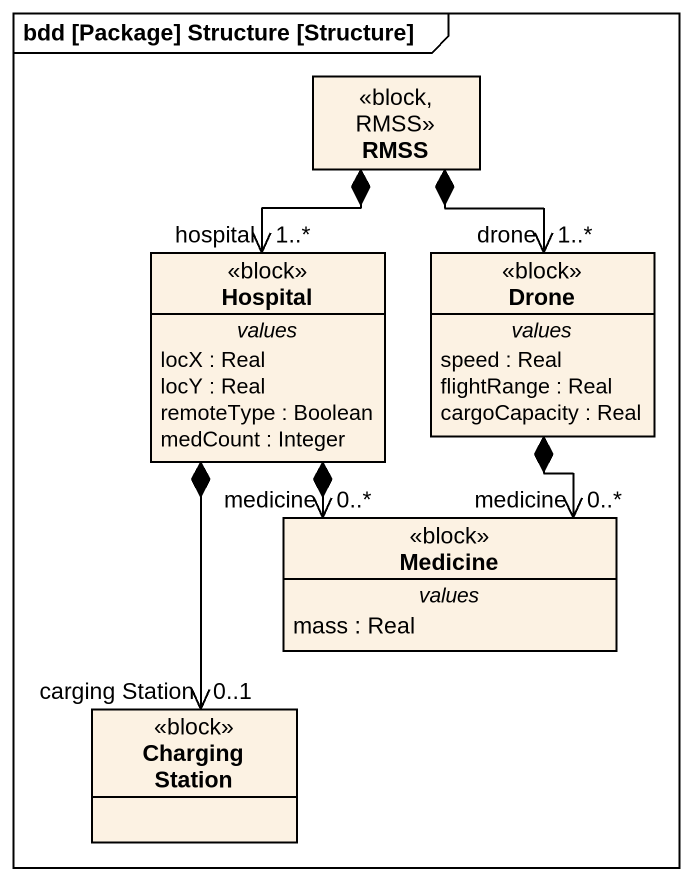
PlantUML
@startuml
mainframe bdd [Package] Structure [Structure]
hide circle
hide empty members
class RMSS <<block, RMSS>>
class Hospital <<block>> {
  -- values --
  locX : Real
  locY : Real
  remoteType : Boolean
  medCount : Integer
}
class Drone <<block>> {
  -- values --
  speed : Real
  flightRange : Real
  cargoCapacity : Real
}
class Medicine <<block>> {
  -- values --
  mass : Real
}
class "Charging Station" as Charging_Station <<block>>
RMSS *--> "hospital\n1..*" Hospital
RMSS *--> "drone\n1..*" Drone
Hospital *--> "medicine\n0..*" Medicine
Hospital *--> "carging Station\n0..1" Charging_Station
Drone *--> "medicine\n0..*" Medicine
@enduml
